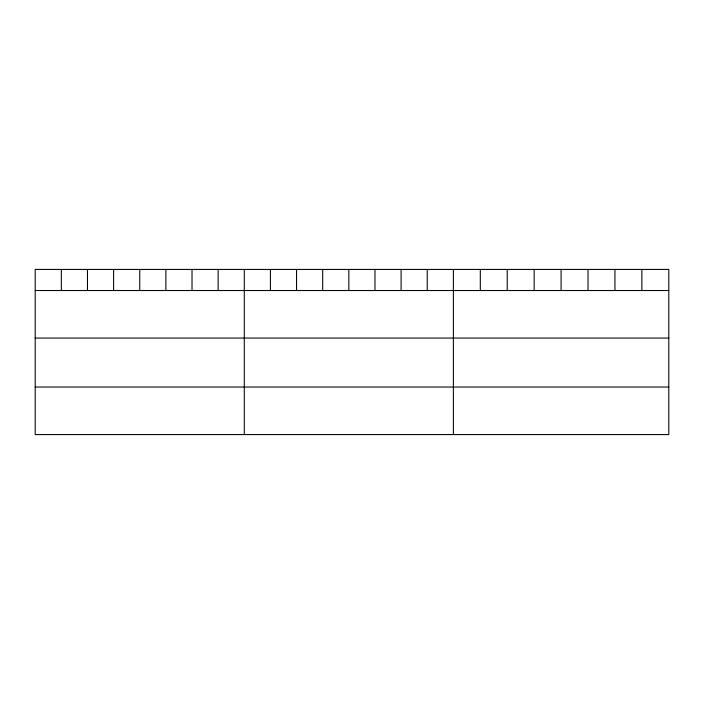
<?xml version="1.0" encoding="UTF-8"?>
<svg xmlns="http://www.w3.org/2000/svg" width="704" height="704" viewBox="0 0 704 704"><rect width="100%" height="100%" fill="white"/><g stroke="black" fill="none" stroke-linecap="round" stroke-linejoin="round"><path stroke-width="1.06" d="M668.8 290.523L668.8 434.57L35.2 434.57L35.2 269.43L668.8 269.43L668.8 290.523L35.2 290.523M35.2 338.061L668.8 338.061M35.2 387.033L668.8 387.033M641.872 269.43L641.872 290.523M614.944 269.43L614.944 290.523M588.016 269.43L588.016 290.523M561.088 269.43L561.088 290.523M534.16 269.43L534.16 290.523M507.232 269.43L507.232 290.523M480.304 269.43L480.304 290.523M453.376 269.43L453.376 434.57M427.24 269.43L427.24 290.523M401.104 269.43L401.104 290.523M374.968 269.43L374.968 290.523M348.832 269.43L348.832 290.523M322.696 269.43L322.696 290.523M296.56 269.43L296.56 290.523M270.424 269.43L270.424 290.523M244.288 269.43L244.288 434.57M218.152 269.43L218.152 290.523M192.016 269.43L192.016 290.523M165.88 269.43L165.88 290.523M139.744 269.43L139.744 290.523M113.608 269.43L113.608 290.523M87.472 269.43L87.472 290.523M61.336 269.43L61.336 290.523"/></g></svg>
